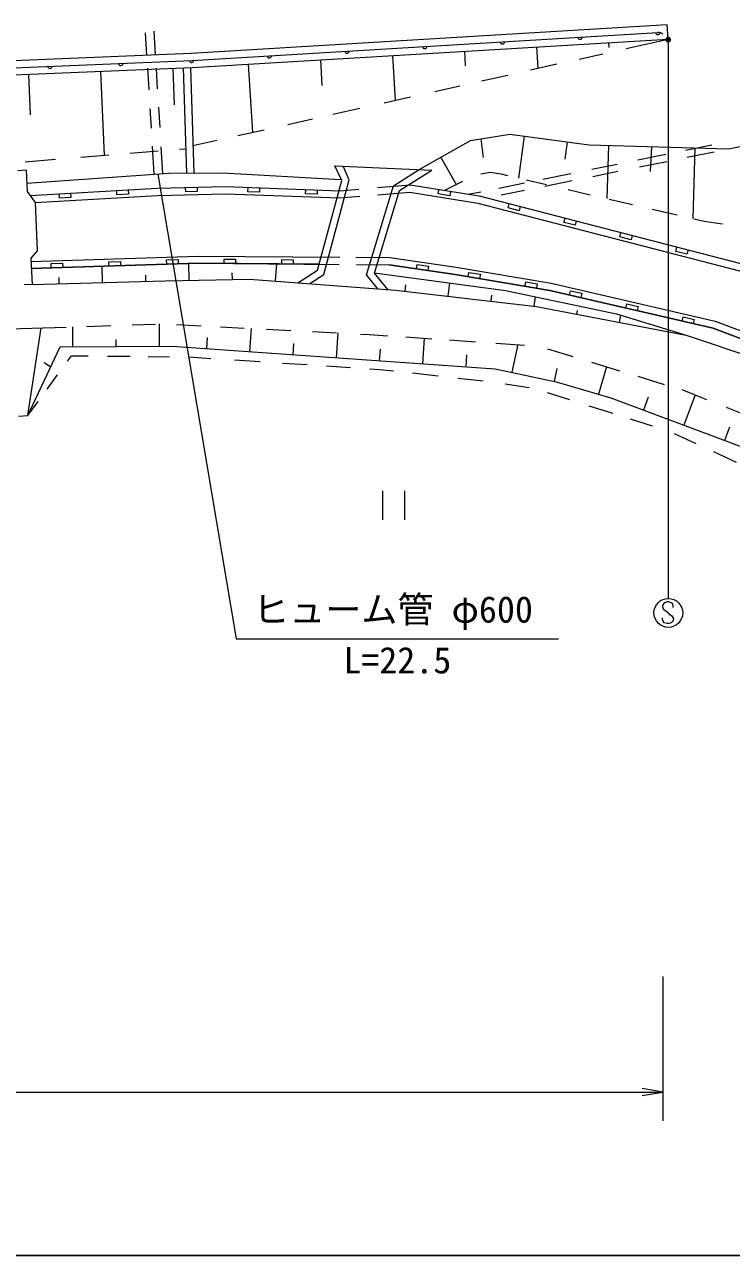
# Model space of a CAD drawing. Units: millimetres, scale not verified. Extents: x 40000 to 680000, y 20000 to 380000.
# Drawn here: x 397182 to 446140, y 205000 to 290205 of the extents above; entities that cross this region are included whole.
import ezdxf
from ezdxf.enums import TextEntityAlignment as Align

# ---------------------------------------------------------------- set-up
doc = ezdxf.new("R2010")
doc.units = ezdxf.units.MM
doc.header["$LTSCALE"] = 1000
for name, color, linetype, lineweight in [('M-BGD', 7, 'Continuous', 13), ('M-STR-STR3', 7, 'Continuous', 13), ('M-STR-STRC', 7, 'Continuous', 13), ('M-TTL-BAND', 7, 'Continuous', 25)]:
    doc.layers.add(name, color=color, linetype=linetype, lineweight=lineweight)
doc.styles.add('ＭＳ ゴシック', font='')
doc.styles.get('ＭＳ ゴシック').set_extended_font_data('MS Gothic')

# ---------------------------------------------------------------- blocks, each defined once
blk = doc.blocks.new('filled_dot')
at = {"color": 0, "linetype": 'Continuous', "lineweight": -2, "const_width": 1.25}
blk.add_lwpolyline([(-0.625, 0, 1), (0.625, 0, 1)], format="xyb", close=True, dxfattribs=at)
blk = doc.blocks.new('open_arrow')
at = {"color": 0, "linetype": 'Continuous', "lineweight": -2}
blk.add_lwpolyline([(7.5, 1.25), (0, 0), (7.5, -1.25)], dxfattribs=at)

msp = doc.modelspace()

# ---------------------------------------------------------------- linework, layer by layer
at = {"layer": 'M-BGD'}
for p, q in [((406125, 289745), (406225, 288143)), ((408730, 288227), (441702, 290205)), ((441762, 289207), (441702, 290205)), ((405531, 289643), (405628, 288083)), ((408755, 287727), (441038, 289664)), ((408780, 287228), (441762, 289207)), ((437675, 288618), (437654, 288960)), ((438848, 288553), (441762, 289207)), ((354715, 286000), (408730, 288227)), ((422867, 284970), (422681, 288062)), ((427733, 287340), (427672, 288361)), ((432752, 287186), (432663, 288661)), ((435593, 287823), (437232, 288191)), ((354734, 285501), (408755, 287727)), ((354753, 285001), (408780, 287228)), ((405684, 287185), (405778, 285680)), ((406285, 287189), (406374, 285769)), ((407570, 284658), (407466, 287174)), ((408163, 287202), (408405, 279928)), ((408663, 287221), (408905, 279933)), ((412982, 282753), (412699, 287463)), ((417796, 285997), (417690, 287762)), ((432232, 287070), (434060, 287480)), ((397590, 283968), (397475, 286762)), ((402710, 281159), (402470, 286968)), ((428833, 286308), (430646, 286714)), ((425597, 285582), (427335, 285972)), ((422083, 284794), (423909, 285203)), ((405858, 284402), (405944, 283034)), ((406454, 284482), (406542, 283076)), ((418535, 283999), (420397, 284416)), ((411950, 282522), (413779, 282932)), ((415406, 283297), (417114, 283680)), ((408842, 281825), (410490, 282195)), ((424524, 280172), (428069, 282193)), ((428069, 282193), (430793, 282621)), ((428968, 281012), (428805, 282308)), ((430793, 282621), (436280, 281881)), ((431427, 279579), (431818, 282482)), ((434630, 280884), (434792, 282082)), ((445932, 281597), (448659, 282149)), ((401076, 281027), (403026, 281185)), ((404487, 281303), (406437, 281460)), ((406021, 281790), (406143, 279845)), ((406625, 281754), (406742, 279883)), ((407915, 281580), (408349, 281615)), ((436280, 281881), (445932, 281597)), ((437533, 278159), (437641, 281841)), ((439662, 280839), (441599, 281231)), ((440542, 280038), (440640, 281753)), ((442962, 281507), (444791, 281877)), ((443073, 281019), (444942, 281397)), ((443495, 276772), (443638, 281665)), ((397220, 280715), (399331, 280886)), ((419145, 279406), (418679, 280423)), ((418679, 280423), (425400, 280135)), ((419675, 279450), (419240, 280399)), ((427082, 279148), (426014, 281021)), ((436466, 280192), (438225, 280548)), ((439773, 280351), (441661, 280733)), ((397279, 280119), (396724, 280089)), ((397279, 280119), (397357, 278652)), ((397327, 279226), (407175, 279916)), ((407175, 279916), (410913, 279952)), ((410913, 279952), (419065, 279489)), ((422735, 279041), (424524, 280172)), ((423159, 278717), (425400, 280135)), ((428775, 279886), (429412, 279983)), ((429412, 279983), (430187, 279868)), ((430187, 279868), (430631, 279765)), ((433080, 279507), (435024, 279901)), ((436548, 279699), (438281, 280049)), ((397357, 278652), (397923, 277898)), ((397563, 278378), (406372, 278885)), ((397563, 278378), (406372, 278885)), ((403582, 278424), (403565, 278724)), ((404363, 278770), (404381, 278470)), ((406372, 278885), (411094, 278993)), ((406372, 278885), (411094, 278993)), ((408340, 278630), (408333, 278930)), ((409140, 278648), (408340, 278630)), ((409133, 278948), (409140, 278648)), ((411094, 278993), (419018, 278708)), ((411094, 278993), (419018, 278708)), ((412647, 278637), (412657, 278937)), ((413446, 278608), (412647, 278637)), ((413457, 278908), (413446, 278608)), ((416644, 278493), (416655, 278793)), ((417454, 278764), (417444, 278465)), ((417468, 273214), (419145, 279406)), ((417900, 272897), (419675, 279450)), ((419018, 278708), (420324, 278814)), ((420865, 272892), (422735, 279041)), ((421420, 273000), (423159, 278717)), ((421616, 278919), (423889, 279102)), ((423889, 279102), (428671, 278342)), ((423889, 279102), (428671, 278342)), ((425838, 278489), (425885, 278785)), ((426242, 278728), (427529, 279372)), ((426675, 278659), (426628, 278363)), ((427914, 278462), (428783, 278638)), ((430027, 278890), (431817, 279252)), ((430185, 278411), (431806, 278740)), ((431915, 279466), (433332, 279136)), ((433225, 279027), (435111, 279408)), ((434840, 278785), (436358, 278432)), ((397923, 277898), (406392, 278386)), ((397923, 277898), (398046, 274550)), ((399588, 278194), (399571, 278494)), ((400387, 278240), (399588, 278194)), ((400370, 278540), (400387, 278240)), ((404381, 278470), (403582, 278424)), ((406392, 278386), (411091, 278492)), ((411091, 278492), (419029, 278208)), ((417444, 278465), (416644, 278493)), ((419029, 278208), (420414, 278320)), ((421650, 278420), (423870, 278599)), ((423870, 278599), (428569, 277852)), ((426628, 278363), (425838, 278489)), ((428569, 277852), (448930, 272583)), ((428671, 278342), (449083, 273060)), ((428671, 278342), (449083, 273060)), ((430670, 277515), (430745, 277805)), ((437676, 278125), (439279, 277753)), ((431444, 277314), (430670, 277515)), ((431520, 277605), (431444, 277314)), ((440643, 277435), (442374, 277033)), ((434542, 276513), (434618, 276803)), ((435317, 276312), (434542, 276513)), ((435392, 276603), (435317, 276312)), ((443538, 276762), (444264, 276593)), ((444264, 276593), (445533, 276410)), ((438415, 275511), (438490, 275801)), ((439189, 275310), (438415, 275511)), ((439264, 275601), (439189, 275310)), ((398046, 274550), (397603, 274036)), ((442287, 274509), (442362, 274799)), ((443062, 274308), (442287, 274509)), ((443137, 274599), (443062, 274308)), ((397603, 274036), (397700, 272212)), ((397614, 273817), (409204, 274185)), ((397641, 273318), (409210, 273685)), ((409210, 273685), (397641, 273318)), ((399018, 273662), (399818, 273687)), ((399028, 273362), (399018, 273662)), ((399818, 273687), (399827, 273387)), ((403016, 273789), (403816, 273814)), ((403026, 273489), (403016, 273789)), ((403816, 273814), (403825, 273514)), ((407014, 273916), (407814, 273941)), ((407024, 273616), (407014, 273916)), ((407814, 273941), (407823, 273641)), ((408528, 273664), (408561, 272519)), ((409204, 274185), (419006, 274106)), ((409210, 273685), (418982, 273607)), ((417577, 273618), (409210, 273685)), ((410994, 273671), (410996, 273971)), ((410996, 273971), (411796, 273964)), ((411796, 273964), (411794, 273664)), ((414628, 273642), (414538, 272458)), ((414994, 273639), (414996, 273939)), ((414996, 273939), (415796, 273932)), ((415796, 273932), (415794, 273632)), ((420129, 274097), (422482, 274078)), ((420179, 273597), (422443, 273579)), ((422443, 273579), (426996, 272908)), ((426996, 272908), (422443, 273579)), ((422482, 274078), (427074, 273402)), ((424324, 273302), (424368, 273599)), ((424368, 273599), (425159, 273482)), ((399552, 272692), (399564, 272264)), ((402531, 273473), (402563, 272349)), ((405550, 272861), (405562, 272434)), ((411547, 273031), (411560, 272603)), ((416097, 272340), (417468, 273214)), ((416928, 272277), (417900, 272897)), ((421653, 271918), (420865, 272892)), ((422339, 271865), (421420, 273000)), ((421430, 273032), (430497, 271796)), ((425159, 273482), (425115, 273185)), ((426996, 272908), (433561, 271808)), ((433561, 271808), (426996, 272908)), ((427074, 273402), (433659, 272299)), ((427912, 272755), (427961, 273051)), ((427961, 273051), (428750, 272918)), ((428750, 272918), (428701, 272623)), ((397700, 272212), (397144, 272182)), ((397700, 272212), (406924, 272472)), ((406924, 272472), (412754, 272594)), ((412754, 272594), (422876, 271825)), ((422876, 271825), (432633, 270691)), ((423574, 272193), (423522, 271749)), ((426609, 272326), (426502, 271403)), ((431857, 272094), (431906, 272390)), ((431906, 272390), (432695, 272257)), ((432695, 272257), (432646, 271961)), ((433561, 271808), (444870, 269185)), ((444870, 269185), (433561, 271808)), ((433659, 272299), (445015, 269664)), ((429531, 271475), (429482, 271057)), ((430497, 271796), (438192, 270186)), ((432538, 271368), (432462, 270711)), ((434929, 271491), (434997, 271783)), ((434997, 271783), (435776, 271602)), ((435776, 271602), (435709, 271310)), ((432633, 270691), (442997, 268707)), ((435468, 270409), (435420, 270157)), ((438192, 270186), (442997, 268707)), ((438464, 270102), (438367, 269593)), ((438826, 270587), (438894, 270879)), ((438894, 270879), (439673, 270698)), ((439673, 270698), (439605, 270406)), ((365969, 268187), (400055, 269267)), ((400501, 269281), (400508, 267901)), ((401493, 269313), (403148, 269365)), ((404630, 269412), (406241, 269463)), ((406500, 269500), (406508, 267933)), ((407708, 269438), (409403, 269351)), ((410754, 269281), (412402, 269197)), ((442722, 269683), (442790, 269975)), ((442790, 269975), (443570, 269794)), ((443570, 269794), (443502, 269502)), ((445015, 269664), (459930, 264076)), ((397408, 263142), (398338, 269213)), ((403506, 268405), (403508, 267917)), ((409831, 268545), (409777, 267772)), ((412882, 269172), (412770, 267564)), ((413927, 269118), (415627, 269031)), ((417123, 268954), (418776, 268869)), ((418875, 268864), (418755, 267147)), ((420457, 268783), (421054, 268752)), ((421054, 268752), (422345, 268664)), ((423591, 268579), (425386, 268457)), ((424863, 268492), (424741, 266730)), ((442997, 268707), (455143, 264659)), ((444870, 269185), (459728, 263617)), ((459728, 263617), (444870, 269185)), ((397408, 263142), (399645, 267897)), ((399645, 267897), (407395, 267938)), ((407395, 267938), (429784, 266379)), ((415817, 268132), (415763, 267355)), ((421803, 267729), (421748, 266939)), ((426609, 268373), (428418, 268250)), ((429832, 268153), (431799, 268019)), ((431342, 268050), (430933, 266134)), ((433404, 267754), (435166, 267220)), ((398548, 266816), (398994, 266514)), ((400149, 266904), (400424, 267282)), ((400424, 267282), (401581, 267270)), ((402920, 267256), (404502, 267241)), ((405741, 267228), (407214, 267213)), ((408584, 267200), (410073, 267102)), ((411722, 266995), (413503, 266879)), ((415043, 266778), (416763, 266666)), ((427791, 267343), (427734, 266522)), ((436447, 266831), (438391, 266242)), ((398738, 264968), (399459, 265958)), ((418098, 266579), (419752, 266471)), ((421070, 266385), (421788, 266338)), ((421788, 266338), (422743, 266232)), ((424040, 266088), (425835, 265889)), ((429784, 266379), (434008, 265477)), ((434055, 266390), (433867, 265507)), ((437494, 266514), (436937, 264618)), ((439651, 265859), (441486, 265302)), ((427212, 265736), (428947, 265543)), ((430460, 265334), (432140, 265074)), ((434008, 265477), (437780, 264370)), ((433383, 264732), (434932, 264242)), ((437780, 264370), (451774, 259133)), ((440375, 264413), (440042, 263524)), ((442703, 264933), (444409, 264262)), ((443635, 264566), (442852, 262472)), ((397408, 263142), (398120, 264119)), ((436257, 263824), (437918, 263299)), ((445767, 263727), (447394, 263086)), ((396766, 263103), (397408, 263142)), ((439137, 262914), (440658, 262434)), ((442177, 261899), (443674, 261207)), ((446002, 262332), (445661, 261421)), ((444890, 260644), (446468, 259914)), ((422000, 255920), (422000, 257920)), ((423500, 257920), (423500, 255920))]:
    msp.add_line(p, q, dxfattribs=at)
for centre, radius, start, end in [((430277, 289019), 150, 183.43363, 3.43363), ((435658, 289341), 150, 183.43363, 3.43363), ((441038, 289664), 150, 183.43363, 3.43363), ((441068, 289165), 500, 48.43363, 93.43363), ((414135, 288050), 150, 183.43363, 3.43363), ((419516, 288373), 150, 183.43363, 3.43363), ((424897, 288696), 150, 183.43363, 3.43363), ((398933, 287322), 150, 182.36018, 2.36018), ((403844, 287525), 150, 182.36018, 2.36018), ((408755, 287727), 150, 182.36018, 3.43363)]:
    msp.add_arc(centre, radius, start, end, dxfattribs=at)
at = {"layer": 'M-STR-STR3'}
for p, q in [((406414, 279863), (411838, 247680)), ((411838, 247680), (434175, 247680)), ((441400, 224305), (441400, 214305)), ((212473, 216305), (441400, 216305))]:
    msp.add_line(p, q, dxfattribs=at)
at = {"layer": 'M-STR-STRC'}
for p, q in [((441765, 289161), (441765, 250479)), ((441491, 250176), (441367, 249992)), ((441367, 249992), (441370, 249860)), ((441370, 249860), (441433, 249731)), ((441433, 249731), (441688, 249550)), ((441683, 250242), (441491, 250176)), ((441804, 250240), (441683, 250242)), ((442054, 250121), (441804, 250240)), ((442118, 249989), (442054, 250121)), ((442118, 249860), (442118, 249989)), ((441370, 249012), (441367, 249134)), ((441409, 248910), (441370, 249012)), ((441494, 248799), (441409, 248910)), ((441681, 248738), (441494, 248799)), ((441688, 249550), (441817, 249418)), ((441817, 249418), (441997, 249302)), ((442057, 248860), (441915, 248767)), ((441997, 249302), (442123, 249102)), ((442118, 248991), (442057, 248860)), ((442123, 249102), (442118, 248991)), ((441815, 248738), (441681, 248738)), ((441915, 248767), (441815, 248738))]:
    msp.add_line(p, q, dxfattribs=at)
msp.add_circle((441774, 249479), 1000, dxfattribs=at)
at = {"layer": 'M-TTL-BAND'}
msp.add_line((40000, 205000), (579000, 205000), dxfattribs=at)

# ---------------------------------------------------------------- block references
at = {"layer": 'M-STR-STR3', "xscale": 193, "yscale": 193, "rotation": 180}
msp.add_blockref('open_arrow', (441400, 216305), dxfattribs=at)
at = {"layer": 'M-STR-STRC', "xscale": 160, "yscale": 160, "rotation": 270}
msp.add_blockref('filled_dot', (441765, 289161), dxfattribs=at)

# ---------------------------------------------------------------- texts
at = {"layer": 'M-STR-STR3', "style": 'ＭＳ ゴシック'}
for s, p in [('ヒューム管 φ600', (413007, 248254)), ('L=22.5', (419257, 244742))]:
    msp.add_text(s, height=1833, dxfattribs=at).set_placement(p, align=Align.BOTTOM_LEFT)

doc.saveas('drawing.dxf')
